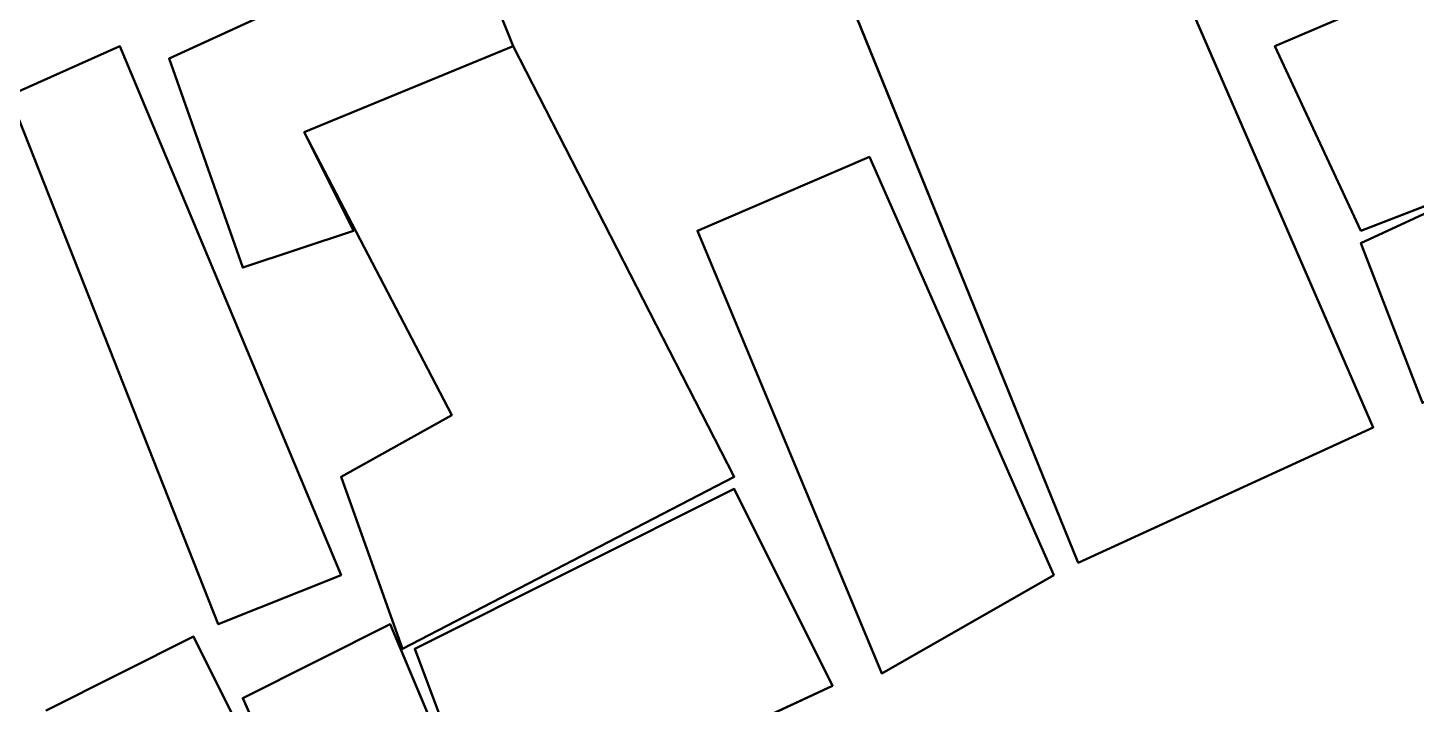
# Model space of a CAD drawing. Header units: metres. Extents: x -246 to 254, y -250 to 250.
# Drawn here: x -112.8 to -56.2, y -137.8 to -110.2 of the extents above; entities that cross this region are included whole.
import ezdxf

# ---------------------------------------------------------------- set-up
doc = ezdxf.new("R2010")
doc.units = ezdxf.units.M
doc.header["$LTSCALE"] = 5.08
doc.layers.add('一般', color=7, linetype='Continuous', lineweight=5)

# ---------------------------------------------------------------- blocks, each defined once
blk = doc.blocks.new('市街地地図 (3D)')
at = {"layer": '一般', "color": 31, "linetype": 'Continuous', "lineweight": 50}
for points, invisible_edges in [([(-84.5, -91, 5.1), (-99.5, -56.5, 5.1), (-103, -65, 5.1), (-84.5, -91, 5.1)], 14), ([(-84.5, -91), (-99.5, -56.5), (-103, -65), (-84.5, -91)], 14), ([(-103, -65, 5.1), (-108.5, -67, 5.1), (-96.5, -96.5, 5.1), (-103, -65, 5.1)], 12), ([(-103, -65), (-108.5, -67), (-96.5, -96.5), (-103, -65)], 12), ([(-103, -65, 5.1), (-96.5, -96.5, 5.1), (-84.5, -91, 5.1), (-103, -65, 5.1)], 13), ([(-103, -65), (-96.5, -96.5), (-84.5, -91), (-103, -65)], 13), ([(-121.5, -70.5, 12), (-133.5, -76, 12), (-128, -79, 12), (-121.5, -70.5, 12)], 14), ([(-121.5, -70.5), (-133.5, -76), (-128, -79), (-121.5, -70.5)], 14), ([(-121.5, -70.5, 12), (-128, -79, 12), (-119.5, -75.5, 12), (-121.5, -70.5, 12)], 9), ([(-121.5, -70.5), (-128, -79), (-119.5, -75.5), (-121.5, -70.5)], 9), ([(-88.5, -75.5, 3), (-85, -83, 3), (-78.5, -80.5, 3), (-81.5, -72.5, 3)], 8), ([(-88.5, -75.5), (-85, -83), (-78.5, -80.5), (-81.5, -72.5)], 8), ([(-140, -77.5, 11), (-131.5, -99, 11), (-126.5, -97, 11), (-135.5, -75.5, 11)], 8), ([(-140, -77.5), (-131.5, -99), (-126.5, -97), (-135.5, -75.5)], 8), ([(-119.5, -75.5, 24), (-122, -90.5, 24), (-128, -79, 24), (-119.5, -75.5, 24)], 9), ([(-119.5, -75.5), (-122, -90.5), (-128, -79), (-119.5, -75.5)], 9), ([(-119.5, -75.5, 24), (-110.5, -93, 24), (-122, -90.5, 24), (-119.5, -75.5, 24)], 14), ([(-119.5, -75.5), (-110.5, -93), (-122, -90.5), (-119.5, -75.5)], 14), ([(-133.5, -76, 12), (-130.5, -84.5, 12), (-128, -79, 12), (-133.5, -76, 12)], 14), ([(-133.5, -76), (-130.5, -84.5), (-128, -79), (-133.5, -76)], 14), ([(-130.5, -84.5, 12), (-126, -83, 12), (-128, -79, 12), (-130.5, -84.5, 12)], 12), ([(-130.5, -84.5), (-126, -83), (-128, -79), (-130.5, -84.5)], 12), ([(-112, -83, 15), (-104.5, -101, 15), (-97.5, -97, 15), (-105, -80, 15)], 8), ([(-112, -83), (-104.5, -101), (-97.5, -97), (-105, -80)], 8), ([(-85, -83.5, 6), (-82.5, -90, 6), (-76, -87, 6), (-78.5, -80.5, 6)], 8), ([(-85, -83.5), (-82.5, -90), (-76, -87), (-78.5, -80.5)], 8), ([(-124, -100, 24), (-126.5, -93, 24), (-122, -90.5, 24), (-124, -100, 24)], 12), ([(-124, -100), (-126.5, -93), (-122, -90.5), (-124, -100)], 12), ([(-110.5, -93, 24), (-124, -100, 24), (-122, -90.5, 24), (-110.5, -93, 24)], 14), ([(-110.5, -93), (-124, -100), (-122, -90.5), (-110.5, -93)], 14), ([(-123.5, -100, 18), (-120.5, -108, 18), (-106.5, -101.5, 18), (-110.5, -93.5, 18)], 8), ([(-123.5, -100), (-120.5, -108), (-106.5, -101.5), (-110.5, -93.5)], 8), ([(-130.5, -102, 11), (-126.5, -111, 11), (-120.5, -108.5, 11), (-124.5, -99, 11)], 8), ([(-130.5, -102), (-126.5, -111), (-120.5, -108.5), (-124.5, -99)], 8), ([(-132.5, -99.5, 6), (-132.5, -109, 6), (-138.5, -102.5, 6), (-132.5, -99.5, 6)], 11), ([(-132.5, -99.5), (-132.5, -109), (-138.5, -102.5), (-132.5, -99.5)], 11), ([(-132.5, -99.5, 6), (-127, -110.5, 6), (-132.5, -109, 6), (-132.5, -99.5, 6)], 14), ([(-132.5, -99.5), (-127, -110.5), (-132.5, -109), (-132.5, -99.5)], 14)]:
    blk.add_3dface(points, dxfattribs=dict(at, invisible_edges=invisible_edges))
for points in [[(-84.5, -91), (-84.5, -91, 5.1), (-99.5, -56.5, 5.1), (-99.5, -56.5)], [(-108.5, -67), (-108.5, -67, 5.1), (-96.5, -96.5, 5.1), (-96.5, -96.5)], [(-121.5, -70.5), (-121.5, -70.5, 12), (-133.5, -76, 12), (-133.5, -76)], [(-119.5, -75.5), (-119.5, -75.5, 12), (-121.5, -70.5, 12), (-121.5, -70.5)], [(-81.5, -72.5), (-81.5, -72.5, 3), (-88.5, -75.5, 3), (-88.5, -75.5)], [(-135.5, -75.5), (-135.5, -75.5, 11), (-140, -77.5, 11), (-140, -77.5)], [(-126.5, -97), (-126.5, -97, 11), (-135.5, -75.5, 11), (-135.5, -75.5)], [(-128, -79), (-128, -79, 12), (-119.5, -75.5, 12), (-119.5, -75.5)], [(-128, -79), (-128, -79, 24), (-119.5, -75.5, 24), (-119.5, -75.5)], [(-119.5, -75.5), (-119.5, -75.5, 24), (-110.5, -93, 24), (-110.5, -93)], [(-88.5, -75.5), (-88.5, -75.5, 3), (-85, -83, 3), (-85, -83)], [(-133.5, -76), (-133.5, -76, 12), (-130.5, -84.5, 12), (-130.5, -84.5)], [(-140, -77.5), (-140, -77.5, 11), (-131.5, -99, 11), (-131.5, -99)], [(-126, -83), (-126, -83, 12), (-128, -79, 12), (-128, -79)], [(-122, -90.5), (-122, -90.5, 24), (-128, -79, 24), (-128, -79)], [(-105, -80), (-105, -80, 15), (-112, -83, 15), (-112, -83)], [(-97.5, -97), (-97.5, -97, 15), (-105, -80, 15), (-105, -80)], [(-85, -83), (-85, -83, 3), (-78.5, -80.5, 3), (-78.5, -80.5)], [(-78.5, -80.5), (-78.5, -80.5, 6), (-85, -83.5, 6), (-85, -83.5)], [(-130.5, -84.5), (-130.5, -84.5, 12), (-126, -83, 12), (-126, -83)], [(-112, -83), (-112, -83, 15), (-104.5, -101, 15), (-104.5, -101)], [(-85, -83.5), (-85, -83.5, 6), (-82.5, -90, 6), (-82.5, -90)], [(-126.5, -93), (-126.5, -93, 24), (-122, -90.5, 24), (-122, -90.5)], [(-96.5, -96.5), (-96.5, -96.5, 5.1), (-84.5, -91, 5.1), (-84.5, -91)], [(-124, -100), (-124, -100, 24), (-126.5, -93, 24), (-126.5, -93)], [(-110.5, -93), (-110.5, -93, 24), (-124, -100, 24), (-124, -100)], [(-110.5, -93.5), (-110.5, -93.5, 18), (-123.5, -100, 18), (-123.5, -100)], [(-106.5, -101.5), (-106.5, -101.5, 18), (-110.5, -93.5, 18), (-110.5, -93.5)], [(-131.5, -99), (-131.5, -99, 11), (-126.5, -97, 11), (-126.5, -97)], [(-104.5, -101), (-104.5, -101, 15), (-97.5, -97, 15), (-97.5, -97)], [(-124.5, -99), (-124.5, -99, 11), (-130.5, -102, 11), (-130.5, -102)], [(-120.5, -108.5), (-120.5, -108.5, 11), (-124.5, -99, 11), (-124.5, -99)], [(-132.5, -99.5), (-132.5, -99.5, 6), (-138.5, -102.5, 6), (-138.5, -102.5)], [(-127, -110.5), (-127, -110.5, 6), (-132.5, -99.5, 6), (-132.5, -99.5)], [(-123.5, -100), (-123.5, -100, 18), (-120.5, -108, 18), (-120.5, -108)], [(-120.5, -108), (-120.5, -108, 18), (-106.5, -101.5, 18), (-106.5, -101.5)], [(-130.5, -102), (-130.5, -102, 11), (-126.5, -111, 11), (-126.5, -111)]]:
    blk.add_3dface(points, dxfattribs=at)
blk = doc.blocks.new('アーケイド (3D)')
at = {"layer": '一般', "color": 1}
blk.add_blockref('市街地地図 (3D)', (0, 0), dxfattribs=at)
blk = doc.blocks.new('敷地 (3D)')
at = {"layer": '一般', "color": 19, "linetype": 'Continuous', "lineweight": 50}
for points in [[(-272.5, 285.5, 0.1), (227.5, 285.5, 0.1), (227.5, -214.5, 0.1), (-272.5, -214.5, 0.1)], [(-272.5, 285.5), (227.5, 285.5), (227.5, -214.5), (-272.5, -214.5)]]:
    blk.add_3dface(points, dxfattribs=at)
blk = doc.blocks.new('高層建築・集合住宅 (3D)')
at = {"layer": '一般', "color": 7}
for name, p in [('敷地 (3D)', (0, 0)), ('アーケイド (3D)', (0, 0, 2.4)), ('市街地地図 (3D)', (0, 0))]:
    blk.add_blockref(name, p, dxfattribs=at)
at = {"layer": '一般', "color": 1}
for name, p in [('アーケイド (3D)', (0, 0, 2.4)), ('市街地地図 (3D)', (0, 0)), ('アーケイド (3D)', (0, 0, 2.4)), ('市街地地図 (3D)', (0, 0))]:
    blk.add_blockref(name, p, dxfattribs=at)
at = {"layer": '一般', "color": 31}
for name, p in [('アーケイド (3D)', (0, 0, 2.4)), ('市街地地図 (3D)', (0, 0))]:
    blk.add_blockref(name, p, dxfattribs=at)

msp = doc.modelspace()

# ---------------------------------------------------------------- block references
at = {"layer": '一般', "color": 7}
for name, p in [('高層建築・集合住宅 (3D)', (26.5, -35.5)), ('アーケイド (3D)', (26.5, -35.5, 2.4)), ('市街地地図 (3D)', (26.5, -35.5))]:
    msp.add_blockref(name, p, dxfattribs=at)

doc.saveas('drawing.dxf')
